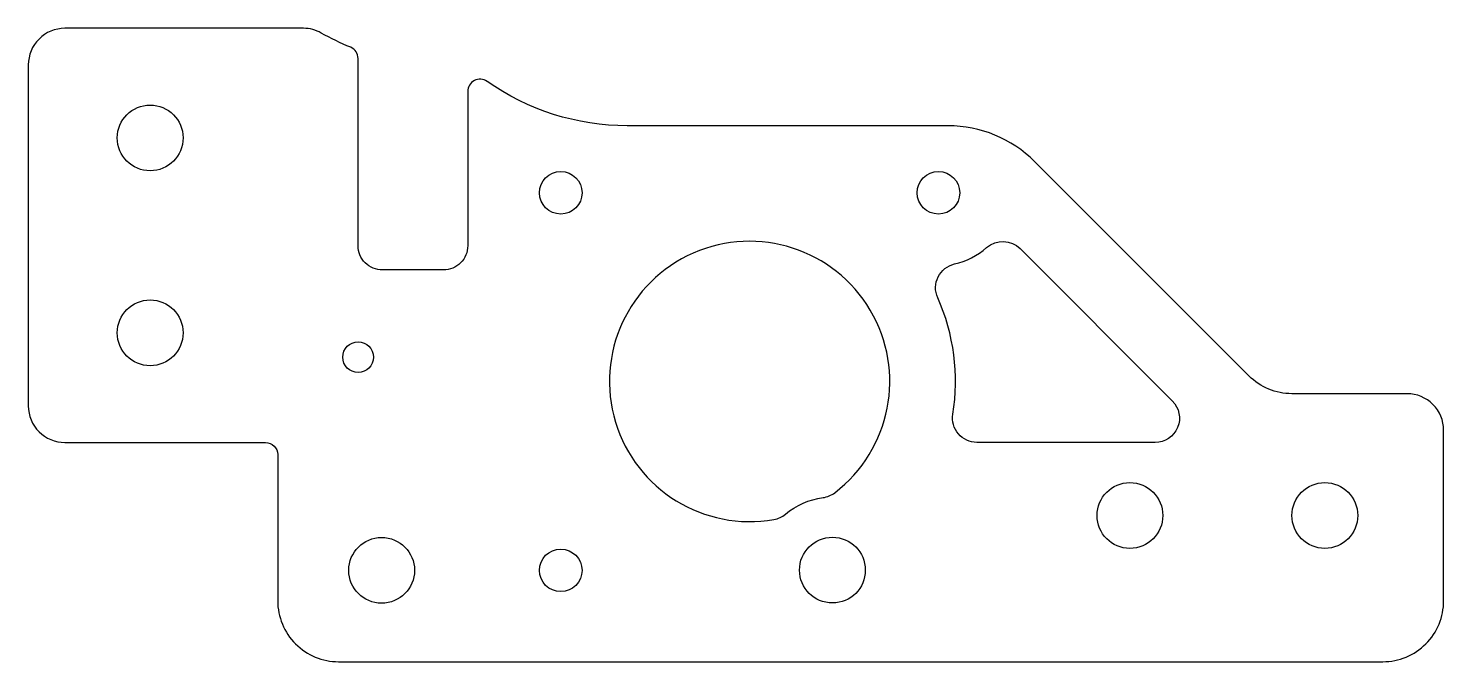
# Model space of a CAD drawing. Header units: millimetres. Extents: x 140 to 256, y -398 to -346.
import ezdxf

# ---------------------------------------------------------------- set-up
doc = ezdxf.new("R2010")
doc.units = ezdxf.units.MM
doc.layers.get('0').update_dxf_attribs({"linetype": 'CONTINUOUS'})

msp = doc.modelspace()

# ---------------------------------------------------------------- linework, layer by layer
for points in [[(167.07, -348.48, 0.302368), (166.46, -347.56, -0.029141), (164.05, -346.39, 0.128911), (162.58, -346), (143, -346, 0.414214), (140, -349), (140, -377, 0.414214), (143, -380), (159.47, -380, -0.414214), (160.47, -381), (160.47, -393, 0.414214), (165.47, -398), (251.17, -398, 0.414214), (256.17, -393), (256.17, -379, 0.414214), (253.17, -376), (243.72, -376, -0.198912), (240.19, -374.54), (222.58, -356.93, 0.198912), (215.51, -354), (189.15, -354, -0.154343), (177.65, -350.36, 0.607388), (176.07, -351.18), (176.07, -363.84, -0.414214), (174.07, -365.84), (169.07, -365.84, -0.414214), (167.07, -363.84)], [(206.19, -384.13, 8.32303), (201.2, -386.32, 0.131829), (202.14, -385.89, -0.143544), (205.23, -384.53, 0.131829)], [(221.4, -364.09), (233.9, -376.59, -0.668179), (232.49, -380), (217.86, -380, -0.461687), (215.89, -377.68, 0.145683), (214.64, -368.12, -0.47299), (216.02, -365.35, 0.125596), (218.66, -364, -0.395958)]]:
    msp.add_lwpolyline(points, format="xyb", close=True)
for centre, radius in [((150, -355), 2.7), ((183.7, -359.5), 1.75), ((214.7, -359.5), 1.75), ((150, -371), 2.7), ((167.07, -373), 1.26), ((230.42, -386), 2.7), ((246.42, -386), 2.7), ((169, -390.5), 2.7), ((206, -390.48), 2.7), ((183.7, -390.5), 1.75)]:
    msp.add_circle(centre, radius)

doc.saveas('drawing.dxf')
